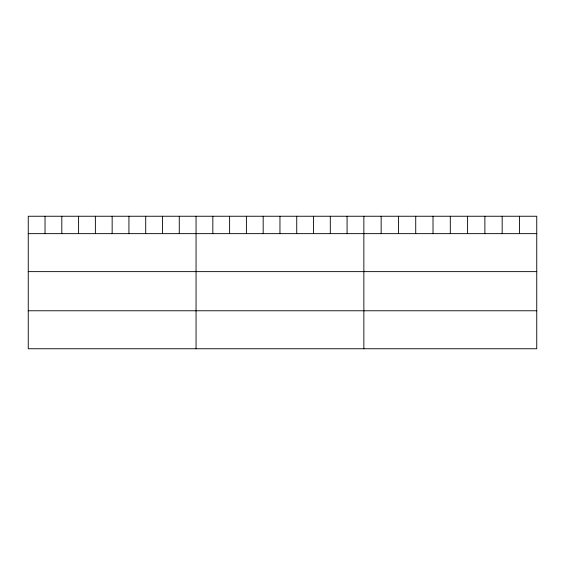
<?xml version="1.0" encoding="UTF-8"?>
<svg xmlns="http://www.w3.org/2000/svg" width="565" height="565" viewBox="0 0 565 565"><rect width="100%" height="100%" fill="white"/><g stroke="black" fill="none" stroke-linecap="round" stroke-linejoin="round"><path stroke-width="0.85" d="M536.75 233.649L536.75 348.753L28.25 348.753L28.25 216.247L536.75 216.247L536.75 233.649L28.25 233.649M28.25 271.631L536.75 271.631M28.25 310.771L536.75 310.771M519.461 216.247L519.461 233.649M502.172 216.247L502.172 233.649M484.883 216.247L484.883 233.649M467.594 216.247L467.594 233.649M450.305 216.247L450.305 233.649M433.016 216.247L433.016 233.649M415.727 216.247L415.727 233.649M398.438 216.247L398.438 233.649M381.149 216.247L381.149 233.649M363.86 216.247L363.86 348.753M347.079 216.247L347.079 233.649M330.299 216.247L330.299 233.649M313.519 216.247L313.519 233.649M296.738 216.247L296.738 233.649M279.957 216.247L279.957 233.649M263.177 216.247L263.177 233.649M246.397 216.247L246.397 233.649M229.616 216.247L229.616 233.649M212.836 216.247L212.836 233.649M196.055 216.247L196.055 348.753M179.275 216.247L179.275 233.649M162.494 216.247L162.494 233.649M145.714 216.247L145.714 233.649M128.933 216.247L128.933 233.649M112.153 216.247L112.153 233.649M95.372 216.247L95.372 233.649M78.592 216.247L78.592 233.649M61.811 216.247L61.811 233.649M45.031 216.247L45.031 233.649"/></g></svg>
